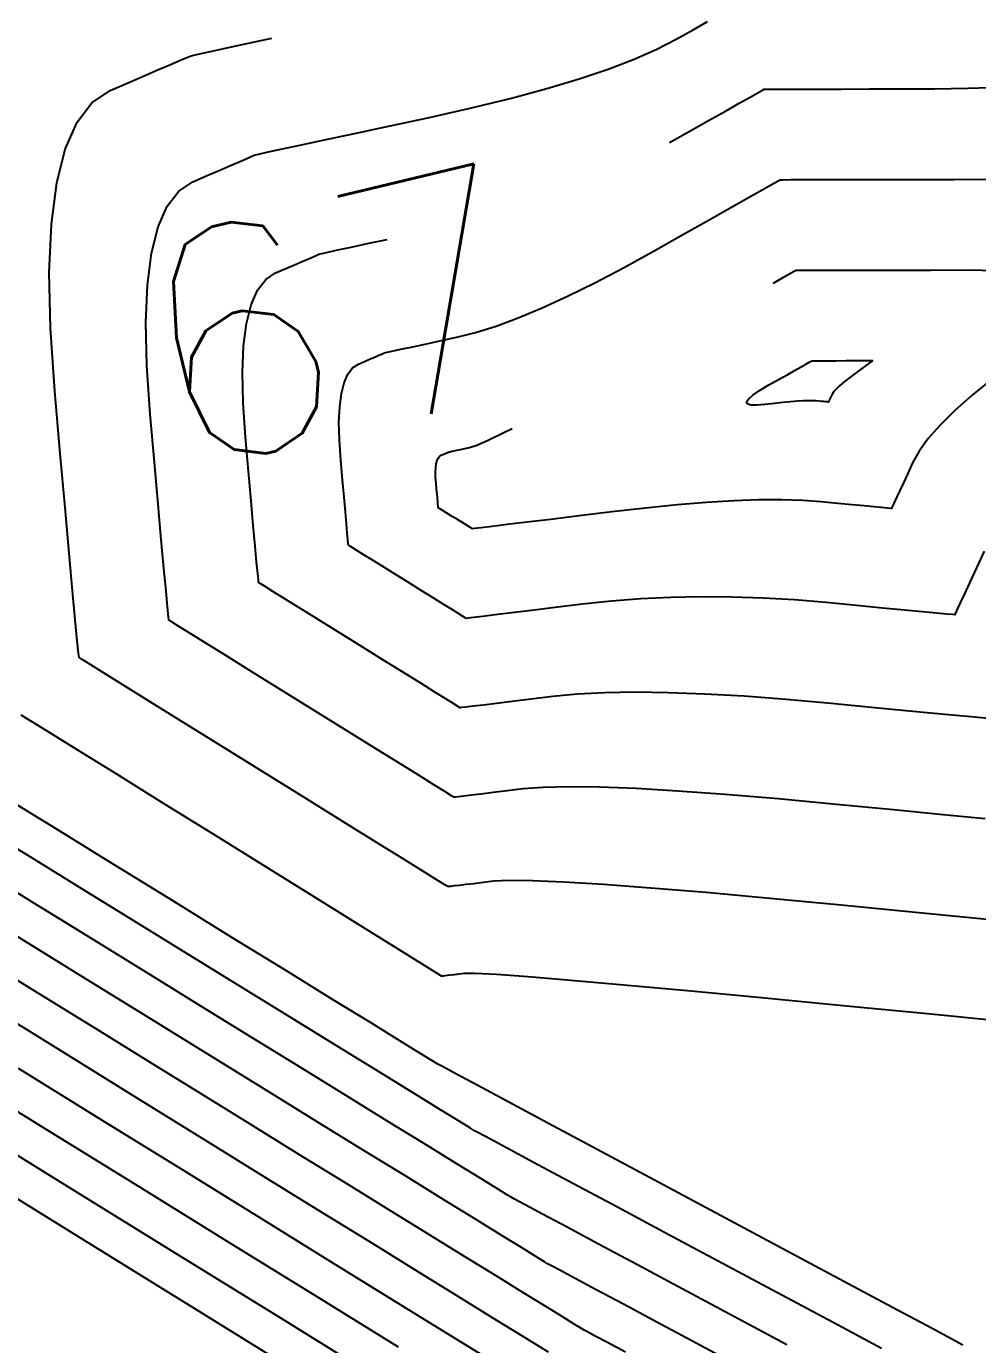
# Model space of a CAD drawing. Header units: metres. Extents: x 729358 to 732680, y 1423022 to 1426117.
# Drawn here: x 731095.38 to 731121.92, y 1425541.36 to 1425578.12 of the extents above; entities that cross this region are included whole.
import ezdxf

# ---------------------------------------------------------------- set-up
doc = ezdxf.new("R2010")
doc.units = ezdxf.units.M
doc.header["$MEASUREMENT"] = 0
for name, color, linetype in [('CONTOUR', 59, 'Continuous'), ('HR36 IE-Exi_Xref$0$CONTOURTEXT', 7, 'Continuous'), ('INDEX-CON', 252, 'Continuous')]:
    doc.layers.add(name, color=color, linetype=linetype)
doc.styles.add('HR36 IE-Exi_Xref$0$5mm', font='simplex', dxfattribs={"height": 5})

# ---------------------------------------------------------------- blocks, each defined once
blk = doc.blocks.new('ct 50 rai')
at = {"layer": 'CONTOUR', "flags": 128}
for points in [[(103.739, -237.746), (101.593, -236.42), (99.149, -234.909), (96.405, -233.213), (93.692, -231.536), (91.34, -230.082)], [(107.93, -237.887), (107.205, -237.441), (106.369, -236.925), (105.404, -236.33), (104.292, -235.644), (103.033, -234.867), (101.627, -233.999), (100.074, -233.04), (98.374, -231.989), (96.527, -230.848), (94.533, -229.616), (92.595, -228.417)], [(113.312, -238.312), (112.046, -237.635), (110.949, -237.048), (110.02, -236.552), (109.26, -236.145), (108.668, -235.828), (108.244, -235.602), (107.989, -235.465), (107.902, -235.419), (107.82, -235.368), (107.577, -235.218), (107.174, -234.97), (106.611, -234.623), (105.888, -234.178), (105.005, -233.634), (103.962, -232.991), (102.759, -232.25), (101.478, -231.46), (100.203, -230.674), (98.933, -229.891), (97.668, -229.11), (96.408, -228.333), (95.154, -227.558), (93.905, -226.787), (92.661, -226.018)], [(117.217, -237.784), (116.005, -237.135), (114.573, -236.369), (112.921, -235.486), (111.269, -234.603), (109.837, -233.837), (108.625, -233.189), (107.633, -232.658), (106.86, -232.245), (106.307, -231.949), (105.974, -231.771), (105.861, -231.71), (105.753, -231.643), (105.436, -231.448), (104.911, -231.125), (104.176, -230.672), (103.232, -230.091), (102.08, -229.381), (100.719, -228.542), (99.148, -227.574), (97.552, -226.591), (96.114, -225.704), (94.833, -224.914), (93.709, -224.222), (92.743, -223.626)], [(120.633, -228.662), (118.592, -228.464), (116.237, -228.235), (113.873, -228.006), (111.804, -227.811), (110.03, -227.648), (108.55, -227.518), (107.364, -227.421), (106.474, -227.358), (105.877, -227.327), (105.576, -227.329), (105.431, -227.347), (105.305, -227.362), (105.198, -227.374), (105.11, -227.384), (105.04, -227.391), (104.99, -227.396), (104.958, -227.398), (104.946, -227.397), (104.844, -227.334), (104.546, -227.149), (104.052, -226.843), (103.362, -226.414), (102.475, -225.864), (101.392, -225.191), (100.113, -224.397), (98.638, -223.48), (97.162, -222.564), (95.882, -221.769), (94.799, -221.096), (93.912, -220.545), (93.22, -220.116)], [(120.109, -223.01), (118.938, -222.898), (117.554, -222.764), (115.958, -222.609), (114.332, -222.456), (112.858, -222.332), (111.537, -222.236), (110.369, -222.169), (109.354, -222.129), (108.491, -222.117), (107.781, -222.134), (107.223, -222.178), (106.772, -222.233), (106.38, -222.281), (106.049, -222.321), (105.777, -222.353), (105.565, -222.378), (105.414, -222.396), (105.322, -222.406), (105.29, -222.408), (105.226, -222.369), (105.038, -222.252), (104.727, -222.059), (104.292, -221.789), (103.733, -221.442), (103.051, -221.018), (102.244, -220.518), (101.314, -219.94), (100.385, -219.363), (99.578, -218.862), (98.895, -218.438), (98.336, -218.091), (97.901, -217.82), (97.589, -217.626), (97.4, -217.509), (97.336, -217.469), (97.325, -217.377), (97.299, -217.106), (97.257, -216.657), (97.199, -216.028), (97.126, -215.22), (97.037, -214.234), (96.932, -213.068), (96.812, -211.723), (96.719, -210.367), (96.695, -209.167), (96.741, -208.123), (96.855, -207.235), (97.039, -206.503), (97.293, -205.927), (97.616, -205.508), (98.008, -205.244), (98.408, -205.07), (98.757, -204.919), (99.053, -204.791), (99.297, -204.685), (99.489, -204.602), (99.629, -204.542), (99.717, -204.505), (99.753, -204.491), (99.838, -204.472), (100.073, -204.421), (100.459, -204.338), (100.995, -204.222), (101.682, -204.075), (102.519, -203.895), (103.507, -203.683), (104.645, -203.438), (105.813, -203.176), (106.893, -202.912), (107.883, -202.645), (108.783, -202.375), (109.595, -202.102), (110.317, -201.827), (110.949, -201.549), (111.492, -201.269), (111.96, -201.004), (112.366, -200.775)], [(120.079, -215.543), (119.864, -216.011), (119.682, -216.408), (119.532, -216.733), (119.415, -216.986), (119.331, -217.168), (119.28, -217.279), (119.261, -217.318), (119.203, -217.316), (119.034, -217.302), (118.753, -217.277), (118.361, -217.241), (117.857, -217.193), (117.242, -217.134), (116.516, -217.064), (115.678, -216.982), (114.79, -216.907), (113.912, -216.854), (113.045, -216.825), (112.189, -216.819), (111.343, -216.836), (110.508, -216.877), (109.684, -216.94), (108.87, -217.027), (108.112, -217.12), (107.455, -217.2), (106.9, -217.268), (106.444, -217.323), (106.09, -217.366), (105.837, -217.396), (105.685, -217.414), (105.634, -217.42), (105.607, -217.404), (105.53, -217.355), (105.401, -217.276), (105.221, -217.164), (104.991, -217.021), (104.709, -216.846), (104.376, -216.639), (103.991, -216.4), (103.607, -216.162), (103.274, -215.955), (102.992, -215.78), (102.761, -215.636), (102.581, -215.524), (102.452, -215.444), (102.374, -215.396), (102.348, -215.379), (102.343, -215.341), (102.332, -215.229), (102.315, -215.044), (102.291, -214.784), (102.261, -214.45), (102.224, -214.043), (102.181, -213.561), (102.131, -213.005), (102.093, -212.445), (102.083, -211.949), (102.102, -211.518), (102.149, -211.151), (102.225, -210.849), (102.33, -210.611), (102.463, -210.437), (102.625, -210.329), (102.791, -210.257), (102.935, -210.194), (103.057, -210.141), (103.158, -210.098), (103.237, -210.063), (103.295, -210.039), (103.331, -210.023), (103.346, -210.017), (103.381, -210.01), (103.478, -209.989), (103.638, -209.954), (103.859, -209.906), (104.143, -209.845), (104.489, -209.771), (104.897, -209.683), (105.367, -209.582), (105.892, -209.451), (106.464, -209.27), (107.082, -209.041), (107.747, -208.764), (108.459, -208.438), (109.218, -208.064), (110.024, -207.641), (110.876, -207.17), (111.698, -206.705), (112.41, -206.303), (113.013, -205.962), (113.507, -205.683), (113.892, -205.466), (114.167, -205.311), (114.334, -205.218), (114.391, -205.186), (114.469, -205.186), (114.698, -205.185), (115.078, -205.185), (115.609, -205.184), (116.29, -205.182), (117.122, -205.181), (118.106, -205.18), (119.24, -205.178), (120.397, -205.174)], [(116.979, -210.232), (116.734, -210.404), (116.518, -210.56), (116.332, -210.7), (116.175, -210.825), (116.047, -210.934), (115.949, -211.027), (115.88, -211.105), (115.84, -211.168), (115.816, -211.219), (115.796, -211.263), (115.779, -211.301), (115.764, -211.332), (115.753, -211.356), (115.745, -211.373), (115.741, -211.384), (115.739, -211.388), (115.733, -211.387), (115.717, -211.386), (115.69, -211.384), (115.653, -211.38), (115.605, -211.376), (115.547, -211.37), (115.478, -211.364), (115.398, -211.356), (115.302, -211.35), (115.182, -211.35), (115.038, -211.354), (114.872, -211.364), (114.681, -211.379), (114.468, -211.399), (114.231, -211.425), (113.971, -211.455), (113.735, -211.476), (113.57, -211.471), (113.476, -211.441), (113.454, -211.386), (113.503, -211.305), (113.624, -211.199), (113.816, -211.068), (114.079, -210.911), (114.359, -210.753), (114.602, -210.616), (114.808, -210.499), (114.976, -210.404), (115.107, -210.33), (115.201, -210.277), (115.257, -210.245), (115.276, -210.235), (115.303, -210.235), (115.383, -210.235), (115.516, -210.234), (115.702, -210.234), (115.942, -210.234), (116.234, -210.233), (116.58, -210.233), (116.979, -210.232)]]:
    blk.add_lwpolyline(points, dxfattribs=at)
at = {"layer": 'CONTOUR'}
blk.add_lwpolyline([(101.77, -238.971), (98.276, -236.811), (94.789, -234.655), (91.766, -232.786)], dxfattribs=at)
at = {"layer": 'INDEX-CON'}
for points in [[(103.203, -238.636), (100.459, -236.94), (97.34, -235.012), (94.24, -233.095), (91.553, -231.434)], [(119.49, -237.691), (118.629, -237.23), (117.522, -236.638), (116.169, -235.914), (114.57, -235.059), (112.725, -234.073), (110.881, -233.086), (109.281, -232.231), (107.928, -231.507), (106.819, -230.914), (105.956, -230.453), (105.339, -230.122), (104.967, -229.923), (104.84, -229.855), (104.72, -229.781), (104.366, -229.563), (103.779, -229.202), (102.958, -228.696), (101.905, -228.047), (100.617, -227.254), (99.097, -226.317), (97.343, -225.236), (95.589, -224.156), (94.069, -223.219), (92.783, -222.426)], [(106.336, -238.129), (105.083, -237.355), (103.606, -236.443), (101.906, -235.393), (99.984, -234.205), (97.838, -232.879), (95.469, -231.414), (93.143, -229.977)], [(110.073, -237.889), (109.572, -237.62), (109.213, -237.428), (108.996, -237.312), (108.923, -237.273), (108.853, -237.23), (108.647, -237.103), (108.306, -236.893), (107.829, -236.599), (107.216, -236.222), (106.468, -235.761), (105.584, -235.216), (104.564, -234.588), (103.441, -233.895), (102.247, -233.159), (100.983, -232.379), (99.647, -231.555), (98.241, -230.686), (96.764, -229.774), (95.216, -228.817), (93.597, -227.817), (92.046, -226.858)], [(114.575, -237.679), (113.116, -236.899), (111.658, -236.119), (110.393, -235.443), (109.323, -234.87), (108.446, -234.401), (107.764, -234.036), (107.276, -233.775), (106.982, -233.618), (106.882, -233.564), (106.786, -233.506), (106.507, -233.333), (106.042, -233.047), (105.394, -232.648), (104.56, -232.134), (103.543, -231.507), (102.34, -230.766), (100.954, -229.912), (99.515, -229.025), (98.158, -228.189), (96.883, -227.403), (95.689, -226.666), (94.576, -225.979), (93.544, -225.343), (92.594, -224.756)], [(121.235, -225.919), (119.785, -225.78), (118.073, -225.614), (116.097, -225.422), (114.102, -225.231), (112.331, -225.071), (110.784, -224.942), (109.459, -224.843), (108.359, -224.775), (107.482, -224.737), (106.829, -224.73), (106.399, -224.754), (106.101, -224.79), (105.843, -224.821), (105.623, -224.847), (105.443, -224.869), (105.303, -224.885), (105.202, -224.896), (105.14, -224.902), (105.118, -224.903), (105.035, -224.852), (104.792, -224.701), (104.39, -224.451), (103.827, -224.102), (103.104, -223.653), (102.222, -223.105), (101.179, -222.457), (99.976, -221.71), (98.773, -220.963), (97.73, -220.316), (96.847, -219.767), (96.124, -219.318), (95.561, -218.968), (95.157, -218.717), (94.914, -218.566), (94.83, -218.513), (94.816, -218.395), (94.782, -218.045), (94.727, -217.463), (94.653, -216.65), (94.558, -215.605), (94.443, -214.329), (94.308, -212.821), (94.153, -211.082), (94.032, -209.328), (94.001, -207.776), (94.06, -206.425), (94.208, -205.277), (94.447, -204.33), (94.774, -203.586), (95.192, -203.043), (95.699, -202.702), (96.217, -202.477), (96.668, -202.281), (97.051, -202.115), (97.367, -201.979), (97.615, -201.872), (97.796, -201.794), (97.91, -201.746), (97.956, -201.728), (98.066, -201.704), (98.37, -201.637), (98.869, -201.53), (99.563, -201.38), (100.209, -201.241)], [(111.308, -204.149), (111.829, -203.855), (112.388, -203.539), (112.862, -203.271), (113.25, -203.053), (113.553, -202.882), (113.77, -202.76), (113.902, -202.687), (113.949, -202.662), (114.012, -202.662), (114.193, -202.661), (114.492, -202.66), (114.909, -202.659), (115.445, -202.658), (116.098, -202.657), (116.87, -202.656), (117.76, -202.655), (118.701, -202.648), (119.626, -202.632), (120.534, -202.606)], [(120.285, -220.224), (119.715, -220.171), (118.983, -220.102), (118.09, -220.016), (117.035, -219.914), (115.818, -219.795), (114.561, -219.681), (113.385, -219.593), (112.291, -219.531), (111.279, -219.494), (110.348, -219.483), (109.499, -219.497), (108.732, -219.537), (108.047, -219.603), (107.442, -219.677), (106.918, -219.74), (106.474, -219.794), (106.111, -219.838), (105.828, -219.872), (105.625, -219.896), (105.503, -219.91), (105.462, -219.914), (105.416, -219.886), (105.284, -219.804), (105.064, -219.667), (104.757, -219.477), (104.362, -219.231), (103.88, -218.932), (103.31, -218.578), (102.653, -218.17), (101.996, -217.762), (101.426, -217.408), (100.944, -217.109), (100.549, -216.863), (100.241, -216.672), (100.02, -216.535), (99.887, -216.452), (99.842, -216.424), (99.834, -216.359), (99.815, -216.168), (99.786, -215.85), (99.745, -215.406), (99.693, -214.835), (99.63, -214.138), (99.557, -213.314), (99.472, -212.364), (99.406, -211.406), (99.389, -210.558), (99.421, -209.82), (99.502, -209.193), (99.632, -208.676), (99.811, -208.269), (100.039, -207.973), (100.316, -207.786), (100.599, -207.663), (100.846, -207.557), (101.055, -207.466), (101.228, -207.391), (101.363, -207.333), (101.462, -207.291), (101.524, -207.264), (101.549, -207.254), (101.609, -207.241), (101.776, -207.205), (102.048, -207.146), (102.427, -207.064), (102.912, -206.96), (103.424, -206.85)], [(114.196, -208.07), (114.231, -208.05), (114.565, -207.862), (114.766, -207.748), (114.834, -207.711), (114.911, -207.71), (115.142, -207.71), (115.526, -207.709), (116.063, -207.708), (116.753, -207.707), (117.597, -207.706), (118.593, -207.705), (119.742, -207.703), (120.844, -207.734)], [(120.309, -210.743), (119.749, -211.196), (119.265, -211.625), (118.857, -212.028), (118.524, -212.405), (118.266, -212.758), (118.084, -213.086), (117.948, -213.381), (117.83, -213.637), (117.73, -213.854), (117.648, -214.032), (117.584, -214.171), (117.538, -214.271), (117.51, -214.331), (117.5, -214.353), (117.468, -214.352), (117.376, -214.344), (117.222, -214.33), (117.007, -214.311), (116.731, -214.284), (116.395, -214.252), (115.997, -214.214), (115.538, -214.169), (115.019, -214.132), (114.439, -214.115), (113.799, -214.119), (113.098, -214.144), (112.338, -214.19), (111.517, -214.256), (110.635, -214.344), (109.694, -214.452), (108.783, -214.563), (107.993, -214.659), (107.325, -214.741), (106.778, -214.807), (106.353, -214.859), (106.049, -214.896), (105.866, -214.918), (105.805, -214.925)], [(105.805, -214.925), (105.582, -214.787), (105.389, -214.667), (105.226, -214.566), (105.092, -214.482), (104.988, -214.418), (104.913, -214.372), (104.869, -214.344), (104.853, -214.334), (104.852, -214.323), (104.849, -214.291), (104.844, -214.237), (104.837, -214.162), (104.828, -214.065), (104.818, -213.947), (104.805, -213.807), (104.791, -213.646), (104.78, -213.484), (104.777, -213.34), (104.782, -213.215), (104.796, -213.109), (104.818, -213.021), (104.848, -212.953), (104.887, -212.902), (104.934, -212.871), (104.982, -212.85), (105.024, -212.832), (105.059, -212.816), (105.088, -212.804), (105.111, -212.794), (105.128, -212.787), (105.139, -212.782), (105.143, -212.781), (105.153, -212.778), (105.181, -212.772), (105.227, -212.762), (105.292, -212.748), (105.374, -212.731), (105.474, -212.709), (105.592, -212.684), (105.728, -212.655), (105.931, -212.588), (106.249, -212.449), (106.682, -212.24), (106.913, -212.121)]]:
    blk.add_lwpolyline(points, dxfattribs=at)

msp = doc.modelspace()

# ---------------------------------------------------------------- block references
msp.add_blockref('ct 50 rai', (731002.018, 1425779.034, 78))

# ---------------------------------------------------------------- texts
at = {"layer": 'HR36 IE-Exi_Xref$0$CONTOURTEXT', "insert": (731104.014, 1425570.026, 289.5), "char_height": 6.5, "attachment_point": 5, "rotation": 13.4968, "style": 'HR36 IE-Exi_Xref$0$5mm'}
msp.add_mtext('67', dxfattribs=at)

doc.saveas('drawing.dxf')
